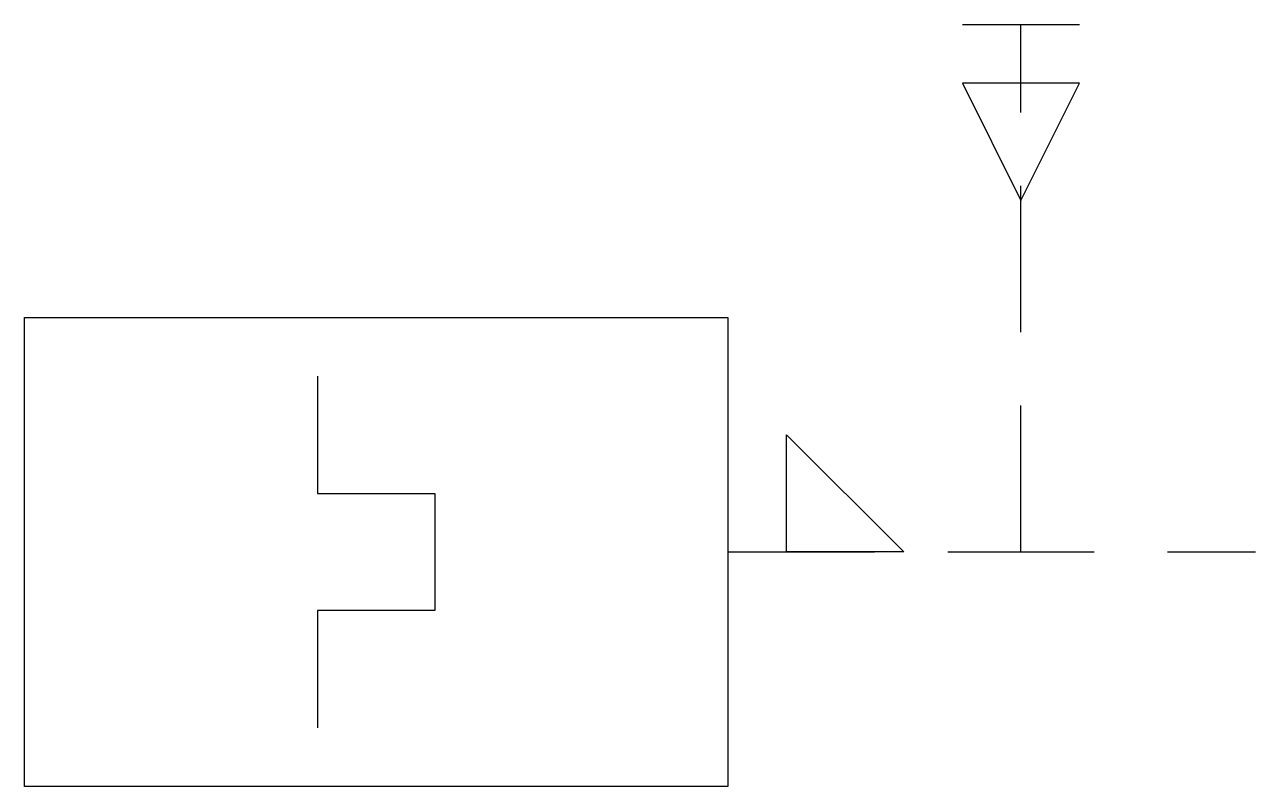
# Model space of a CAD drawing. Extents: x 2669.5 to 2680, y 1368 to 1374.5.
import ezdxf

# ---------------------------------------------------------------- set-up
doc = ezdxf.new("R2010")
doc.units = 0
doc.header["$LTSCALE"] = 10
doc.header["$MEASUREMENT"] = 0
doc.linetypes.add('DASHEDX2', pattern=[1.5, 1, -0.5])
doc.layers.get('0').update_dxf_attribs({"linetype": 'CONTINUOUS'})

msp = doc.modelspace()

# ---------------------------------------------------------------- linework, layer by layer
for points in [[(2677.5, 1374.5), (2678.5, 1374.5)], [(2672, 1371.5), (2672, 1370.5), (2673, 1370.5), (2673, 1369.5), (2672, 1369.5), (2672, 1368.5)]]:
    msp.add_lwpolyline(points)
at = {"linetype": 'DASHEDX2', "ltscale": 0.125}
for points in [[(2678, 1370), (2678, 1374.5)], [(2675.5, 1370), (2680, 1370)]]:
    msp.add_lwpolyline(points, dxfattribs=at)
for points in [[(2678.5, 1374), (2677.5, 1374), (2678, 1373), (2678.5, 1374)], [(2669.5, 1368), (2669.5, 1372), (2675.5, 1372), (2675.5, 1368)], [(2676, 1370), (2676, 1371), (2677, 1370), (2676, 1370)]]:
    msp.add_lwpolyline(points, close=True)

doc.saveas('drawing.dxf')
